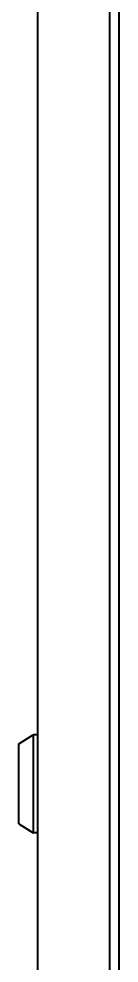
# Model space of a CAD drawing. Header units: inches. Extents: x 6934 to 18973, y 4254 to 7629.
# Drawn here: x 9607.2 to 9638.1, y 5470.8 to 5760.1 of the extents above; entities that cross this region are included whole.
import ezdxf

# ---------------------------------------------------------------- set-up
doc = ezdxf.new("R2010")
doc.units = ezdxf.units.IN
doc.header["$MEASUREMENT"] = 0
doc.layers.add('POWER SUPPLY CASE OUTLINE$0$가시적인 것(ISO)', color=3, linetype='Continuous', lineweight=40, true_color=0x00ff00)

msp = doc.modelspace()

# ---------------------------------------------------------------- linework, layer by layer
at = {"layer": 'POWER SUPPLY CASE OUTLINE$0$가시적인 것(ISO)'}
for p, q in [((9613.072, 5380.744), (9613.072, 6270.744)), ((9635.072, 6270.744), (9635.072, 5380.744)), ((9638.072, 5370.744), (9638.072, 6270.744)), ((9607.172, 5537.994), (9611.572, 5540.744)), ((9611.572, 5540.744), (9611.572, 5510.744)), ((9613.072, 5540.744), (9611.572, 5540.744)), ((9607.172, 5513.494), (9607.172, 5537.994)), ((9607.172, 5513.494), (9611.572, 5510.744)), ((9613.072, 5510.744), (9611.572, 5510.744))]:
    msp.add_line(p, q, dxfattribs=at)

doc.saveas('drawing.dxf')
